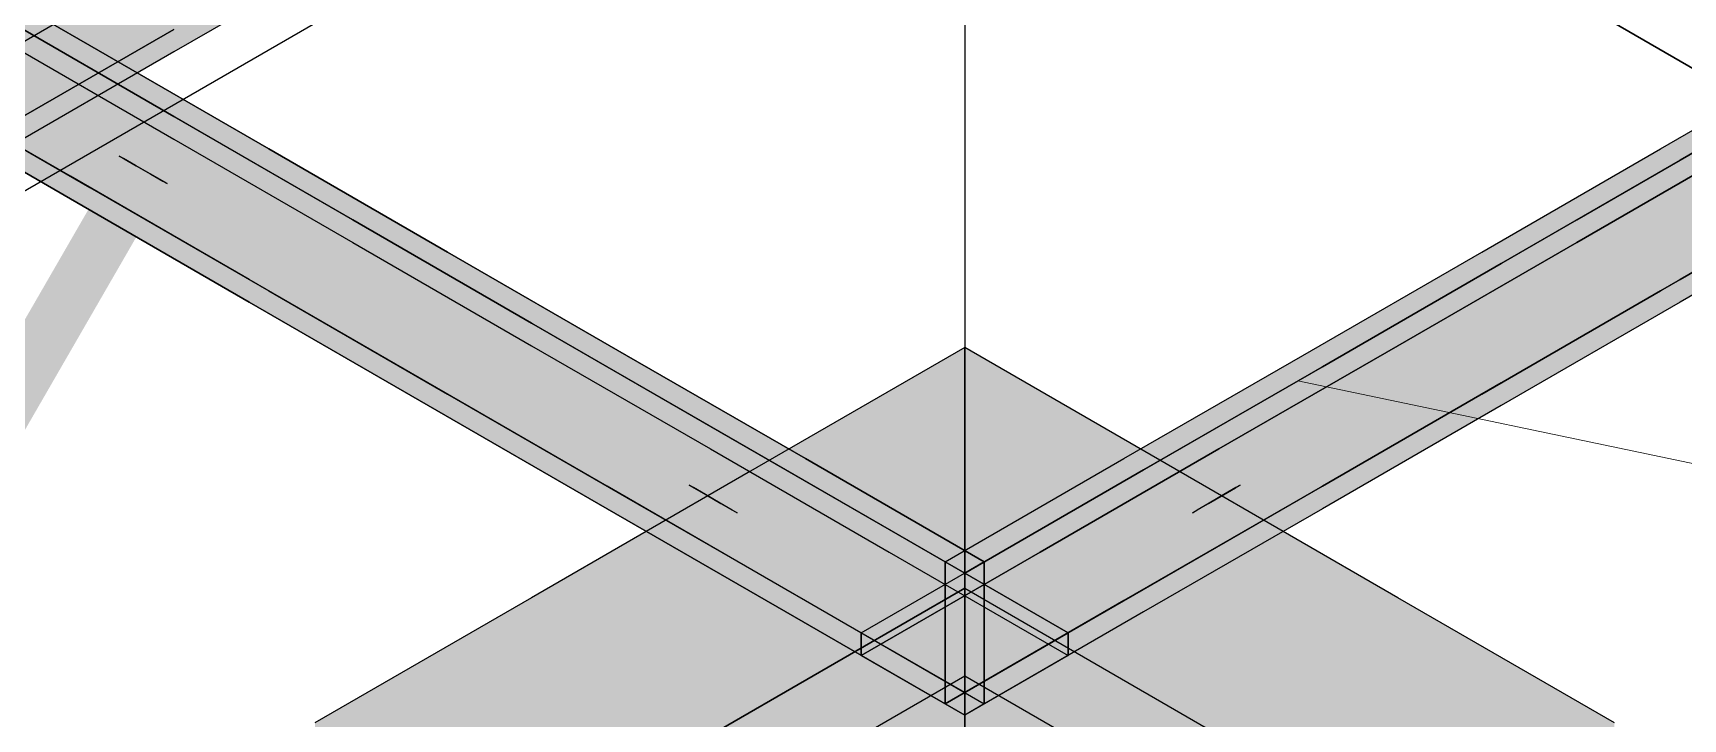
# Model space of a CAD drawing. Header units: metres. Extents: x 0 to 10.2, y 0 to 3.
# Drawn here: x 8.0268 to 8.3778, y 1.2722 to 1.4181 of the extents above; entities that cross this region are included whole.
import ezdxf

# ---------------------------------------------------------------- set-up
doc = ezdxf.new("R2010")
doc.units = ezdxf.units.M
doc.header["$LTSCALE"] = 0.25
doc.layers.add('ISO-ARISTAS', color=8, linetype='CONTINUOUS')
doc.layers.add('ISO-CONCRETO-SUP', color=254, linetype='CONTINUOUS', true_color=0xe8e8e8)
doc.layers.add('LLAMADAS', color=30, linetype='CONTINUOUS', lineweight=18)

msp = doc.modelspace()

# ---------------------------------------------------------------- linework, layer by layer
at = {"layer": 'ISO-ARISTAS', "color": 250}
for p, q in [((8.225, 1.5), (8.225, 1.4)), ((8.225, 1.5), (8.225, 1.4)), ((8.03892, 1.41543), (8.00087, 1.4374)), ((8.00087, 1.4374), (8.03892, 1.41543)), ((8.09481, 1.43603), (8.05676, 1.41407)), ((8.09481, 1.43603), (8.05676, 1.41407)), ((8.03476, 1.41303), (7.99672, 1.435)), ((8.03476, 1.41303), (7.99672, 1.435)), ((7.96519, 1.35), (8.0951, 1.425)), ((7.96519, 1.35), (8.0951, 1.425)), ((8.03892, 1.42437), (8.00087, 1.4024)), ((8.03892, 1.42437), (8.00087, 1.4024)), ((8.05676, 1.40033), (8.01871, 1.4223)), ((8.01871, 1.4223), (8.05676, 1.40033)), ((8.48481, 1.35), (8.3549, 1.425)), ((8.3549, 1.425), (8.48481, 1.35)), ((8.05676, 1.41887), (8.01871, 1.3969)), ((8.01871, 1.3969), (8.05676, 1.41887)), ((8.01871, 1.4175), (8.05676, 1.39553)), ((8.01871, 1.4175), (8.05676, 1.39553)), ((8.07697, 1.39347), (8.03892, 1.41543)), ((8.03892, 1.41543), (8.07697, 1.39347)), ((8.37303, 1.39347), (8.41108, 1.41543)), ((8.37303, 1.39347), (8.41108, 1.41543)), ((8.05676, 1.41407), (8.01871, 1.3921)), ((8.05676, 1.41407), (8.01871, 1.3921)), ((8.07281, 1.39107), (8.03476, 1.41303)), ((8.07281, 1.39107), (8.03476, 1.41303)), ((8.37719, 1.39107), (8.41524, 1.41303)), ((8.41524, 1.41303), (8.37719, 1.39107)), ((8.03476, 1.38763), (7.99672, 1.4096)), ((8.03476, 1.38763), (7.99672, 1.4096)), ((8.03476, 1.38283), (7.99672, 1.4048)), ((8.03476, 1.38283), (7.99672, 1.4048)), ((7.99672, 1.4048), (8.03476, 1.38283)), ((7.99672, 1.4048), (8.03476, 1.38283)), ((8.00087, 1.4072), (8.03892, 1.38523)), ((8.00087, 1.4072), (8.03892, 1.38523)), ((8.09481, 1.37837), (8.05676, 1.40033)), ((8.05676, 1.40033), (8.09481, 1.37837)), ((8.225, 1.4), (8.225, 1.3)), ((8.225, 1.4), (8.225, 1.3)), ((8.35519, 1.37837), (8.39324, 1.40033)), ((8.35519, 1.37837), (8.39324, 1.40033)), ((8.05676, 1.39553), (8.09481, 1.37357)), ((8.05676, 1.39553), (8.09481, 1.37357)), ((8.39324, 1.39553), (8.35519, 1.37357)), ((8.35519, 1.37357), (8.39324, 1.39553)), ((8.04608, 1.3914), (8.04515, 1.39194)), ((8.04608, 1.3914), (8.04515, 1.39194)), ((8.04515, 1.39194), (8.04616, 1.39136)), ((8.04515, 1.39194), (8.04616, 1.39136)), ((8.0486, 1.38994), (8.04608, 1.3914)), ((8.0486, 1.38994), (8.04608, 1.3914)), ((8.04616, 1.39136), (8.04873, 1.38987)), ((8.04616, 1.39136), (8.04873, 1.38987)), ((8.11086, 1.3691), (8.07281, 1.39107)), ((8.11086, 1.3691), (8.07281, 1.39107)), ((8.11501, 1.3715), (8.07697, 1.39347)), ((8.07697, 1.39347), (8.11501, 1.3715)), ((8.33499, 1.3715), (8.37303, 1.39347)), ((8.33499, 1.3715), (8.37303, 1.39347)), ((8.33914, 1.3691), (8.37719, 1.39107)), ((8.37719, 1.39107), (8.33914, 1.3691)), ((8.07281, 1.36567), (8.03476, 1.38763)), ((8.07281, 1.36567), (8.03476, 1.38763)), ((8.05175, 1.38813), (8.0486, 1.38994)), ((8.05175, 1.38813), (8.0486, 1.38994)), ((8.04873, 1.38987), (8.05187, 1.38806)), ((8.04873, 1.38987), (8.05187, 1.38806)), ((8.05432, 1.38664), (8.05175, 1.38813)), ((8.05432, 1.38664), (8.05175, 1.38813)), ((8.05187, 1.38806), (8.05439, 1.3866)), ((8.05187, 1.38806), (8.05439, 1.3866)), ((8.05533, 1.38606), (8.05432, 1.38664)), ((8.05533, 1.38606), (8.05432, 1.38664)), ((8.05439, 1.3866), (8.05533, 1.38606)), ((8.05439, 1.3866), (8.05533, 1.38606)), ((8.41524, 1.38763), (8.37719, 1.36567)), ((8.37719, 1.36567), (8.41524, 1.38763)), ((8.03892, 1.38523), (8.07697, 1.36327)), ((8.03892, 1.38523), (8.07697, 1.36327)), ((8.37303, 1.36327), (8.41108, 1.38523)), ((8.41108, 1.38523), (8.37303, 1.36327)), ((8.07281, 1.36087), (8.03476, 1.38283)), ((8.07281, 1.36087), (8.03476, 1.38283)), ((8.03476, 1.38283), (8.07281, 1.36087)), ((8.03476, 1.38283), (8.07281, 1.36087)), ((8.41524, 1.38283), (8.37719, 1.36087)), ((8.41524, 1.38283), (8.37719, 1.36087)), ((8.41524, 1.38283), (8.37719, 1.36087)), ((8.41524, 1.38283), (8.37719, 1.36087)), ((8.13285, 1.3564), (8.09481, 1.37837)), ((8.09481, 1.37837), (8.13285, 1.3564)), ((8.31715, 1.3564), (8.35519, 1.37837)), ((8.31715, 1.3564), (8.35519, 1.37837)), ((8.09481, 1.37357), (8.13285, 1.3516)), ((8.09481, 1.37357), (8.13285, 1.3516)), ((8.35519, 1.37357), (8.31715, 1.3516)), ((8.31715, 1.3516), (8.35519, 1.37357)), ((8.14891, 1.34713), (8.11086, 1.3691)), ((8.14891, 1.34713), (8.11086, 1.3691)), ((8.15306, 1.34953), (8.11501, 1.3715)), ((8.11501, 1.3715), (8.15306, 1.34953)), ((8.29694, 1.34953), (8.33499, 1.3715)), ((8.29694, 1.34953), (8.33499, 1.3715)), ((8.30109, 1.34713), (8.33914, 1.3691)), ((8.33914, 1.3691), (8.30109, 1.34713)), ((8.11086, 1.3437), (8.07281, 1.36567)), ((8.11086, 1.3437), (8.07281, 1.36567)), ((8.37719, 1.36567), (8.33914, 1.3437)), ((8.33914, 1.3437), (8.37719, 1.36567)), ((8.07697, 1.36327), (8.11501, 1.3413)), ((8.07697, 1.36327), (8.11501, 1.3413)), ((8.33499, 1.3413), (8.37303, 1.36327)), ((8.37303, 1.36327), (8.33499, 1.3413)), ((8.11086, 1.3389), (8.07281, 1.36087)), ((8.11086, 1.3389), (8.07281, 1.36087)), ((8.07281, 1.36087), (8.11086, 1.3389)), ((8.07281, 1.36087), (8.11086, 1.3389)), ((8.37719, 1.36087), (8.33914, 1.3389)), ((8.37719, 1.36087), (8.33914, 1.3389)), ((8.37719, 1.36087), (8.33914, 1.3389)), ((8.37719, 1.36087), (8.33914, 1.3389)), ((8.1709, 1.33443), (8.13285, 1.3564)), ((8.13285, 1.3564), (8.1709, 1.33443)), ((8.2791, 1.33443), (8.31715, 1.3564)), ((8.2791, 1.33443), (8.31715, 1.3564)), ((8.13285, 1.3516), (8.1709, 1.32963)), ((8.13285, 1.3516), (8.1709, 1.32963)), ((8.31715, 1.3516), (8.2791, 1.32963)), ((8.2791, 1.32963), (8.31715, 1.3516)), ((8.19111, 1.32757), (8.15306, 1.34953)), ((8.15306, 1.34953), (8.19111, 1.32757)), ((8.225, 1.3512), (8.17893, 1.3246)), ((8.27107, 1.3246), (8.225, 1.3512)), ((8.225, 1.3512), (8.225, 1.3163)), ((8.225, 1.3163), (8.225, 1.3512)), ((8.25889, 1.32757), (8.29694, 1.34953)), ((8.25889, 1.32757), (8.29694, 1.34953)), ((8.18695, 1.32517), (8.14891, 1.34713)), ((8.18695, 1.32517), (8.14891, 1.34713)), ((8.26305, 1.32517), (8.30109, 1.34713)), ((8.30109, 1.34713), (8.26305, 1.32517)), ((8.14891, 1.32173), (8.11086, 1.3437)), ((8.14891, 1.32173), (8.11086, 1.3437)), ((8.11501, 1.3413), (8.15306, 1.31933)), ((8.11501, 1.3413), (8.15306, 1.31933)), ((8.29694, 1.31933), (8.33499, 1.3413)), ((8.33499, 1.3413), (8.29694, 1.31933)), ((8.33914, 1.3437), (8.30109, 1.32173)), ((8.30109, 1.32173), (8.33914, 1.3437)), ((8.14891, 1.31693), (8.11086, 1.3389)), ((8.14891, 1.31693), (8.11086, 1.3389)), ((8.11086, 1.3389), (8.14891, 1.31693)), ((8.11086, 1.3389), (8.14891, 1.31693)), ((8.33914, 1.3389), (8.30109, 1.31693)), ((8.33914, 1.3389), (8.30109, 1.31693)), ((8.33914, 1.3389), (8.30109, 1.31693)), ((8.33914, 1.3389), (8.30109, 1.31693)), ((8.20895, 1.31247), (8.1709, 1.33443)), ((8.1709, 1.33443), (8.20895, 1.31247)), ((8.24105, 1.31247), (8.2791, 1.33443)), ((8.24105, 1.31247), (8.2791, 1.33443)), ((8.1709, 1.32963), (8.20895, 1.30767)), ((8.1709, 1.32963), (8.20895, 1.30767)), ((8.22916, 1.3056), (8.19111, 1.32757)), ((8.19111, 1.32757), (8.22916, 1.3056)), ((8.22084, 1.3056), (8.25889, 1.32757)), ((8.22084, 1.3056), (8.25889, 1.32757)), ((8.2791, 1.32963), (8.24105, 1.30767)), ((8.24105, 1.30767), (8.2791, 1.32963)), ((8.17893, 1.3246), (8.13285, 1.298)), ((8.225, 1.3032), (8.18695, 1.32517)), ((8.225, 1.3032), (8.18695, 1.32517)), ((8.225, 1.3032), (8.26305, 1.32517)), ((8.26305, 1.32517), (8.225, 1.3032)), ((8.31715, 1.298), (8.27107, 1.3246)), ((8.18695, 1.29977), (8.14891, 1.32173)), ((8.18695, 1.29977), (8.14891, 1.32173)), ((8.16732, 1.3214), (8.16639, 1.32194)), ((8.16732, 1.3214), (8.16639, 1.32194)), ((8.16639, 1.32194), (8.1674, 1.32136)), ((8.16639, 1.32194), (8.1674, 1.32136)), ((8.16984, 1.31994), (8.16732, 1.3214)), ((8.16984, 1.31994), (8.16732, 1.3214)), ((8.1674, 1.32136), (8.16997, 1.31987)), ((8.1674, 1.32136), (8.16997, 1.31987)), ((8.17299, 1.31813), (8.16984, 1.31994)), ((8.17299, 1.31813), (8.16984, 1.31994)), ((8.16997, 1.31987), (8.17311, 1.31806)), ((8.16997, 1.31987), (8.17311, 1.31806)), ((8.30109, 1.32173), (8.26305, 1.29977)), ((8.26305, 1.29977), (8.30109, 1.32173)), ((8.27689, 1.31806), (8.28003, 1.31987)), ((8.27689, 1.31806), (8.28003, 1.31987)), ((8.28016, 1.31994), (8.27701, 1.31813)), ((8.28016, 1.31994), (8.27701, 1.31813)), ((8.28003, 1.31987), (8.2826, 1.32136)), ((8.28003, 1.31987), (8.2826, 1.32136)), ((8.28268, 1.3214), (8.28016, 1.31994)), ((8.28268, 1.3214), (8.28016, 1.31994)), ((8.2826, 1.32136), (8.28361, 1.32194)), ((8.2826, 1.32136), (8.28361, 1.32194)), ((8.28361, 1.32194), (8.28268, 1.3214)), ((8.28361, 1.32194), (8.28268, 1.3214)), ((8.18695, 1.29497), (8.14891, 1.31693)), ((8.18695, 1.29497), (8.14891, 1.31693)), ((8.14891, 1.31693), (8.18695, 1.29497)), ((8.14891, 1.31693), (8.18695, 1.29497)), ((8.15306, 1.31933), (8.19111, 1.29737)), ((8.15306, 1.31933), (8.19111, 1.29737)), ((8.17556, 1.31664), (8.17299, 1.31813)), ((8.17556, 1.31664), (8.17299, 1.31813)), ((8.17311, 1.31806), (8.17564, 1.3166)), ((8.17311, 1.31806), (8.17564, 1.3166)), ((8.17657, 1.31606), (8.17556, 1.31664)), ((8.17657, 1.31606), (8.17556, 1.31664)), ((8.17564, 1.3166), (8.17657, 1.31606)), ((8.17564, 1.3166), (8.17657, 1.31606)), ((8.225, 1.2814), (8.225, 1.3163)), ((8.225, 1.3163), (8.225, 1.2814)), ((8.25889, 1.29737), (8.29694, 1.31933)), ((8.29694, 1.31933), (8.25889, 1.29737)), ((8.30109, 1.31693), (8.26305, 1.29497)), ((8.30109, 1.31693), (8.26305, 1.29497)), ((8.30109, 1.31693), (8.26305, 1.29497)), ((8.30109, 1.31693), (8.26305, 1.29497)), ((8.27444, 1.31664), (8.27343, 1.31606)), ((8.27444, 1.31664), (8.27343, 1.31606)), ((8.27343, 1.31606), (8.27436, 1.3166)), ((8.27343, 1.31606), (8.27436, 1.3166)), ((8.27436, 1.3166), (8.27689, 1.31806)), ((8.27436, 1.3166), (8.27689, 1.31806)), ((8.27701, 1.31813), (8.27444, 1.31664)), ((8.27701, 1.31813), (8.27444, 1.31664)), ((8.203, 1.2905), (8.24105, 1.31247)), ((8.203, 1.2905), (8.24105, 1.31247)), ((8.247, 1.2905), (8.20895, 1.31247)), ((8.20895, 1.31247), (8.247, 1.2905)), ((8.24105, 1.30767), (8.203, 1.2857)), ((8.203, 1.2857), (8.24105, 1.30767)), ((8.20895, 1.30767), (8.247, 1.2857)), ((8.20895, 1.30767), (8.247, 1.2857)), ((8.22084, 1.2754), (8.22084, 1.3056)), ((8.225, 1.3032), (8.22084, 1.3056)), ((8.225, 1.3032), (8.22084, 1.3056)), ((8.22084, 1.3056), (8.22084, 1.2754)), ((8.22916, 1.3056), (8.225, 1.3032)), ((8.225, 1.3032), (8.22916, 1.3056)), ((8.225, 1.273), (8.225, 1.3032)), ((8.225, 1.273), (8.225, 1.3032)), ((8.225, 1.273), (8.225, 1.3032)), ((8.225, 1.273), (8.225, 1.3032)), ((8.22916, 1.2754), (8.22916, 1.3056)), ((8.22916, 1.3056), (8.22916, 1.2754)), ((8.225, 1.3), (8.0951, 1.225)), ((8.0951, 1.225), (8.225, 1.3)), ((8.225, 1.2778), (8.18695, 1.29977)), ((8.225, 1.2778), (8.18695, 1.29977)), ((8.225, 1.3), (8.3549, 1.225)), ((8.225, 1.3), (8.3549, 1.225)), ((8.26305, 1.29977), (8.225, 1.2778)), ((8.225, 1.2778), (8.26305, 1.29977)), ((8.13285, 1.298), (8.08678, 1.2714)), ((8.19111, 1.29737), (8.22916, 1.2754)), ((8.19111, 1.29737), (8.22916, 1.2754)), ((8.22084, 1.2754), (8.25889, 1.29737)), ((8.25889, 1.29737), (8.22084, 1.2754)), ((8.36322, 1.2714), (8.31715, 1.298)), ((8.225, 1.273), (8.18695, 1.29497)), ((8.225, 1.273), (8.18695, 1.29497)), ((8.18695, 1.29497), (8.225, 1.273)), ((8.18695, 1.29497), (8.225, 1.273)), ((8.26305, 1.29497), (8.225, 1.273)), ((8.26305, 1.29497), (8.225, 1.273)), ((8.26305, 1.29497), (8.225, 1.273)), ((8.26305, 1.29497), (8.225, 1.273)), ((8.203, 1.2857), (8.203, 1.2905)), ((8.225, 1.2778), (8.203, 1.2905)), ((8.225, 1.2778), (8.203, 1.2905)), ((8.203, 1.2905), (8.203, 1.2857)), ((8.247, 1.2905), (8.225, 1.2778)), ((8.225, 1.2778), (8.247, 1.2905)), ((8.247, 1.2857), (8.247, 1.2905)), ((8.247, 1.2905), (8.247, 1.2857)), ((8.225, 1.273), (8.203, 1.2857)), ((8.203, 1.2857), (8.225, 1.273)), ((8.247, 1.2857), (8.225, 1.273)), ((8.247, 1.2857), (8.225, 1.273)), ((8.17893, 1.2548), (8.225, 1.2814)), ((8.17893, 1.2548), (8.225, 1.2814)), ((8.225, 1.2814), (8.27107, 1.2548)), ((8.225, 1.2417), (8.225, 1.2814)), ((8.225, 1.2814), (8.225, 1.2417)), ((8.225, 1.2814), (8.27107, 1.2548)), ((8.225, 1.273), (8.225, 1.2778)), ((8.225, 1.273), (8.225, 1.2778)), ((8.225, 1.273), (8.225, 1.2778)), ((8.225, 1.273), (8.225, 1.2778)), ((8.225, 1.273), (8.22084, 1.2754)), ((8.22084, 1.2754), (8.225, 1.273)), ((8.22916, 1.2754), (8.225, 1.273)), ((8.22916, 1.2754), (8.225, 1.273))]:
    msp.add_line(p, q, dxfattribs=at)
at = {"layer": 'ISO-CONCRETO-SUP', "true_color": 0x657184}
for points in [[(8.03476, 1.42677), (7.99672, 1.4048), (8.03476, 1.45697), (7.99672, 1.435)], [(8.03892, 1.42437), (8.00087, 1.4024), (8.03892, 1.45457), (8.00087, 1.4326)], [(8.09481, 1.43603), (8.05676, 1.41407), (8.09481, 1.44083), (8.05676, 1.41887)], [(8.03476, 1.42677), (7.99672, 1.4048), (8.03476, 1.43157), (7.99672, 1.4096)], [(8.05676, 1.41407), (8.01871, 1.3921), (8.05676, 1.41887), (8.01871, 1.3969)], [(8.41108, 1.38523), (8.37303, 1.36327), (8.41108, 1.41543), (8.37303, 1.39347)], [(8.41524, 1.38283), (8.37719, 1.36087), (8.41524, 1.41303), (8.37719, 1.39107)], [(8.39324, 1.39553), (8.35519, 1.37357), (8.39324, 1.40033), (8.35519, 1.37837)], [(8.37303, 1.36327), (8.33499, 1.3413), (8.37303, 1.39347), (8.33499, 1.3715)], [(8.37719, 1.36087), (8.33914, 1.3389), (8.37719, 1.39107), (8.33914, 1.3691)], [(8.41524, 1.38283), (8.37719, 1.36087), (8.41524, 1.38763), (8.37719, 1.36567)], [(8.35519, 1.37357), (8.31715, 1.3516), (8.35519, 1.37837), (8.31715, 1.3564)], [(8.33499, 1.3413), (8.29694, 1.31933), (8.33499, 1.3715), (8.29694, 1.34953)], [(8.33914, 1.3389), (8.30109, 1.31693), (8.33914, 1.3691), (8.30109, 1.34713)], [(8.37719, 1.36087), (8.33914, 1.3389), (8.37719, 1.36567), (8.33914, 1.3437)], [(8.31715, 1.3516), (8.2791, 1.32963), (8.31715, 1.3564), (8.2791, 1.33443)], [(8.29694, 1.31933), (8.25889, 1.29737), (8.29694, 1.34953), (8.25889, 1.32757)], [(8.30109, 1.31693), (8.26305, 1.29497), (8.30109, 1.34713), (8.26305, 1.32517)], [(8.33914, 1.3389), (8.30109, 1.31693), (8.33914, 1.3437), (8.30109, 1.32173)], [(8.2791, 1.32963), (8.24105, 1.30767), (8.2791, 1.33443), (8.24105, 1.31247)], [(8.25889, 1.29737), (8.22084, 1.2754), (8.25889, 1.32757), (8.22084, 1.3056)], [(8.26305, 1.29497), (8.225, 1.273), (8.26305, 1.32517), (8.225, 1.3032)], [(8.30109, 1.31693), (8.26305, 1.29497), (8.30109, 1.32173), (8.26305, 1.29977)], [(8.24105, 1.30767), (8.203, 1.2857), (8.24105, 1.31247), (8.203, 1.2905)], [(8.22916, 1.2754), (8.225, 1.273), (8.22916, 1.3056), (8.225, 1.3032)], [(8.26305, 1.29497), (8.225, 1.273), (8.26305, 1.29977), (8.225, 1.2778)], [(8.247, 1.2857), (8.225, 1.273), (8.247, 1.2905), (8.225, 1.2778)]]:
    msp.add_solid(points, dxfattribs=at)
at = {"layer": 'ISO-CONCRETO-SUP', "true_color": 0x7d8ca3}
for points in [[(8.07281, 1.44873), (8.09481, 1.43603), (8.03476, 1.42677), (8.05676, 1.41407)], [(8.37719, 1.44873), (8.41524, 1.42677), (8.35519, 1.43603), (8.39324, 1.41407)], [(8.00087, 1.4374), (8.03892, 1.41543), (7.99672, 1.435), (8.03476, 1.41303)], [(8.03476, 1.43157), (8.05676, 1.41887), (7.99672, 1.4096), (8.01871, 1.3969)], [(8.03476, 1.42677), (8.03892, 1.42437), (7.99672, 1.4048), (8.00087, 1.4024)], [(8.03476, 1.42677), (8.05676, 1.41407), (7.99672, 1.4048), (8.01871, 1.3921)], [(8.01871, 1.4223), (8.05676, 1.40033), (7.99672, 1.4096), (8.03476, 1.38763)], [(8.01871, 1.4175), (8.05676, 1.39553), (7.99672, 1.4048), (8.03476, 1.38283)], [(8.03892, 1.41543), (8.07697, 1.39347), (8.03476, 1.41303), (8.07281, 1.39107)], [(8.41108, 1.41543), (8.41524, 1.41303), (8.37303, 1.39347), (8.37719, 1.39107)], [(8.00087, 1.4072), (8.03892, 1.38523), (7.99672, 1.4048), (8.03476, 1.38283)], [(8.05676, 1.40033), (8.09481, 1.37837), (8.03476, 1.38763), (8.07281, 1.36567)], [(8.39324, 1.40033), (8.41524, 1.38763), (8.35519, 1.37837), (8.37719, 1.36567)], [(8.05676, 1.39553), (8.09481, 1.37357), (8.03476, 1.38283), (8.07281, 1.36087)], [(8.39324, 1.39553), (8.41524, 1.38283), (8.35519, 1.37357), (8.37719, 1.36087)], [(8.07697, 1.39347), (8.11501, 1.3715), (8.07281, 1.39107), (8.11086, 1.3691)], [(8.37303, 1.39347), (8.37719, 1.39107), (8.33499, 1.3715), (8.33914, 1.3691)], [(8.03892, 1.38523), (8.07697, 1.36327), (8.03476, 1.38283), (8.07281, 1.36087)], [(8.41108, 1.38523), (8.41524, 1.38283), (8.37303, 1.36327), (8.37719, 1.36087)], [(8.09481, 1.37837), (8.13285, 1.3564), (8.07281, 1.36567), (8.11086, 1.3437)], [(8.35519, 1.37837), (8.37719, 1.36567), (8.31715, 1.3564), (8.33914, 1.3437)], [(8.09481, 1.37357), (8.13285, 1.3516), (8.07281, 1.36087), (8.11086, 1.3389)], [(8.35519, 1.37357), (8.37719, 1.36087), (8.31715, 1.3516), (8.33914, 1.3389)], [(8.11501, 1.3715), (8.15306, 1.34953), (8.11086, 1.3691), (8.14891, 1.34713)], [(8.33499, 1.3715), (8.33914, 1.3691), (8.29694, 1.34953), (8.30109, 1.34713)], [(8.07697, 1.36327), (8.11501, 1.3413), (8.07281, 1.36087), (8.11086, 1.3389)], [(8.37303, 1.36327), (8.37719, 1.36087), (8.33499, 1.3413), (8.33914, 1.3389)], [(8.13285, 1.3564), (8.1709, 1.33443), (8.11086, 1.3437), (8.14891, 1.32173)], [(8.31715, 1.3564), (8.33914, 1.3437), (8.2791, 1.33443), (8.30109, 1.32173)], [(8.13285, 1.3516), (8.1709, 1.32963), (8.11086, 1.3389), (8.14891, 1.31693)], [(8.31715, 1.3516), (8.33914, 1.3389), (8.2791, 1.32963), (8.30109, 1.31693)], [(8.15306, 1.34953), (8.19111, 1.32757), (8.14891, 1.34713), (8.18695, 1.32517)], [(8.29694, 1.34953), (8.30109, 1.34713), (8.25889, 1.32757), (8.26305, 1.32517)], [(8.11501, 1.3413), (8.15306, 1.31933), (8.11086, 1.3389), (8.14891, 1.31693)], [(8.33499, 1.3413), (8.33914, 1.3389), (8.29694, 1.31933), (8.30109, 1.31693)], [(8.1709, 1.33443), (8.20895, 1.31247), (8.14891, 1.32173), (8.18695, 1.29977)], [(8.2791, 1.33443), (8.30109, 1.32173), (8.24105, 1.31247), (8.26305, 1.29977)], [(8.1709, 1.32963), (8.20895, 1.30767), (8.14891, 1.31693), (8.18695, 1.29497)], [(8.19111, 1.32757), (8.22916, 1.3056), (8.18695, 1.32517), (8.225, 1.3032)], [(8.25889, 1.32757), (8.26305, 1.32517), (8.22084, 1.3056), (8.225, 1.3032)], [(8.2791, 1.32963), (8.30109, 1.31693), (8.24105, 1.30767), (8.26305, 1.29497)], [(8.15306, 1.31933), (8.19111, 1.29737), (8.14891, 1.31693), (8.18695, 1.29497)], [(8.29694, 1.31933), (8.30109, 1.31693), (8.25889, 1.29737), (8.26305, 1.29497)], [(8.20895, 1.31247), (8.247, 1.2905), (8.18695, 1.29977), (8.225, 1.2778)], [(8.24105, 1.31247), (8.26305, 1.29977), (8.203, 1.2905), (8.225, 1.2778)], [(8.20895, 1.30767), (8.247, 1.2857), (8.18695, 1.29497), (8.225, 1.273)], [(8.24105, 1.30767), (8.26305, 1.29497), (8.203, 1.2857), (8.225, 1.273)], [(8.19111, 1.29737), (8.22916, 1.2754), (8.18695, 1.29497), (8.225, 1.273)], [(8.25889, 1.29737), (8.26305, 1.29497), (8.22084, 1.2754), (8.225, 1.273)]]:
    msp.add_solid(points, dxfattribs=at)
at = {"layer": 'ISO-CONCRETO-SUP', "true_color": 0x717e93}
for points in [[(8.35519, 1.43603), (8.39324, 1.41407), (8.35519, 1.44083), (8.39324, 1.41887)], [(8.00087, 1.4072), (8.03892, 1.38523), (8.00087, 1.4374), (8.03892, 1.41543)], [(7.99672, 1.4048), (8.03476, 1.38283), (7.99672, 1.435), (8.03476, 1.41303)], [(8.01871, 1.4175), (8.05676, 1.39553), (8.01871, 1.4223), (8.05676, 1.40033)], [(8.03892, 1.38523), (8.07697, 1.36327), (8.03892, 1.41543), (8.07697, 1.39347)], [(8.03476, 1.38283), (8.07281, 1.36087), (8.03476, 1.41303), (8.07281, 1.39107)], [(7.99672, 1.4048), (8.03476, 1.38283), (7.99672, 1.4096), (8.03476, 1.38763)], [(8.05676, 1.39553), (8.09481, 1.37357), (8.05676, 1.40033), (8.09481, 1.37837)], [(8.07281, 1.36087), (8.11086, 1.3389), (8.07281, 1.39107), (8.11086, 1.3691)], [(8.07697, 1.36327), (8.11501, 1.3413), (8.07697, 1.39347), (8.11501, 1.3715)], [(8.03476, 1.38283), (8.07281, 1.36087), (8.03476, 1.38763), (8.07281, 1.36567)], [(8.09481, 1.37357), (8.13285, 1.3516), (8.09481, 1.37837), (8.13285, 1.3564)], [(8.11086, 1.3389), (8.14891, 1.31693), (8.11086, 1.3691), (8.14891, 1.34713)], [(8.11501, 1.3413), (8.15306, 1.31933), (8.11501, 1.3715), (8.15306, 1.34953)], [(8.07281, 1.36087), (8.11086, 1.3389), (8.07281, 1.36567), (8.11086, 1.3437)], [(8.13285, 1.3516), (8.1709, 1.32963), (8.13285, 1.3564), (8.1709, 1.33443)], [(8.15306, 1.31933), (8.19111, 1.29737), (8.15306, 1.34953), (8.19111, 1.32757)], [(8.14891, 1.31693), (8.18695, 1.29497), (8.14891, 1.34713), (8.18695, 1.32517)], [(8.11086, 1.3389), (8.14891, 1.31693), (8.11086, 1.3437), (8.14891, 1.32173)], [(8.1709, 1.32963), (8.20895, 1.30767), (8.1709, 1.33443), (8.20895, 1.31247)], [(8.19111, 1.29737), (8.22916, 1.2754), (8.19111, 1.32757), (8.22916, 1.3056)], [(8.18695, 1.29497), (8.225, 1.273), (8.18695, 1.32517), (8.225, 1.3032)], [(8.14891, 1.31693), (8.18695, 1.29497), (8.14891, 1.32173), (8.18695, 1.29977)], [(8.20895, 1.30767), (8.247, 1.2857), (8.20895, 1.31247), (8.247, 1.2905)], [(8.22084, 1.2754), (8.225, 1.273), (8.22084, 1.3056), (8.225, 1.3032)], [(8.18695, 1.29497), (8.225, 1.273), (8.18695, 1.29977), (8.225, 1.2778)], [(8.203, 1.2857), (8.225, 1.273), (8.203, 1.2905), (8.225, 1.2778)]]:
    msp.add_solid(points, dxfattribs=at)
at = {"layer": 'ISO-CONCRETO-SUP', "true_color": 0x646569}
for points in [[(8.04608, 1.3914), (8.04515, 1.39194), (8.00015, 1.31185), (7.99922, 1.31239)], [(8.05439, 1.3866), (8.05533, 1.38606), (8.00847, 1.30705), (8.0094, 1.30651)], [(8.16732, 1.3214), (8.16639, 1.32194), (8.12139, 1.24185), (8.12046, 1.24239)], [(8.17564, 1.3166), (8.17657, 1.31606), (8.12971, 1.23705), (8.13064, 1.23651)]]:
    msp.add_solid(points, dxfattribs=at)
at = {"layer": 'ISO-CONCRETO-SUP', "true_color": 0x87898e}
for points in [[(8.04515, 1.39194), (8.04616, 1.39136), (7.99922, 1.31239), (8.00023, 1.31181)], [(8.05533, 1.38606), (8.05432, 1.38664), (8.0094, 1.30651), (8.00839, 1.30709)], [(8.16639, 1.32194), (8.1674, 1.32136), (8.12046, 1.24239), (8.12147, 1.24181)], [(8.17657, 1.31606), (8.17556, 1.31664), (8.13064, 1.23651), (8.12963, 1.23709)]]:
    msp.add_solid(points, dxfattribs=at)
at = {"layer": 'ISO-CONCRETO-SUP', "true_color": 0x8d8e93}
for points in [[(8.0486, 1.38994), (8.04608, 1.3914), (8.00267, 1.31039), (8.00015, 1.31185)], [(8.05187, 1.38806), (8.05439, 1.3866), (8.00594, 1.30851), (8.00847, 1.30705)], [(8.16984, 1.31994), (8.16732, 1.3214), (8.12392, 1.24039), (8.12139, 1.24185)], [(8.17311, 1.31806), (8.17564, 1.3166), (8.12719, 1.23851), (8.12971, 1.23705)]]:
    msp.add_solid(points, dxfattribs=at)
at = {"layer": 'ISO-CONCRETO-SUP', "true_color": 0xa2a4aa}
for points in [[(8.04616, 1.39136), (8.04873, 1.38987), (8.00023, 1.31181), (8.0028, 1.31032)], [(8.05432, 1.38664), (8.05175, 1.38813), (8.00839, 1.30709), (8.00582, 1.30858)], [(8.1674, 1.32136), (8.16997, 1.31987), (8.12147, 1.24181), (8.12404, 1.24032)], [(8.17556, 1.31664), (8.17299, 1.31813), (8.12963, 1.23709), (8.12706, 1.23858)]]:
    msp.add_solid(points, dxfattribs=at)
at = {"layer": 'ISO-CONCRETO-SUP', "true_color": 0x6b6d71}
for points in [[(8.05024, 1.389), (8.04608, 1.3914), (8.04515, 1.39194)], [(8.05024, 1.389), (8.04515, 1.39194), (8.04616, 1.39136)], [(8.05024, 1.389), (8.0486, 1.38994), (8.04608, 1.3914)], [(8.05024, 1.389), (8.04616, 1.39136), (8.04873, 1.38987)], [(8.05024, 1.389), (8.05175, 1.38813), (8.0486, 1.38994)], [(8.05024, 1.389), (8.04873, 1.38987), (8.05187, 1.38806)], [(8.05024, 1.389), (8.05432, 1.38664), (8.05175, 1.38813)], [(8.05024, 1.389), (8.05533, 1.38606), (8.05432, 1.38664)], [(8.05024, 1.389), (8.05439, 1.3866), (8.05533, 1.38606)], [(8.05024, 1.389), (8.05187, 1.38806), (8.05439, 1.3866)], [(8.17148, 1.319), (8.16732, 1.3214), (8.16639, 1.32194)], [(8.17148, 1.319), (8.16639, 1.32194), (8.1674, 1.32136)], [(8.17148, 1.319), (8.16984, 1.31994), (8.16732, 1.3214)], [(8.17148, 1.319), (8.1674, 1.32136), (8.16997, 1.31987)], [(8.17148, 1.319), (8.17299, 1.31813), (8.16984, 1.31994)], [(8.17148, 1.319), (8.16997, 1.31987), (8.17311, 1.31806)], [(8.17148, 1.319), (8.17556, 1.31664), (8.17299, 1.31813)], [(8.17148, 1.319), (8.17657, 1.31606), (8.17556, 1.31664)], [(8.17148, 1.319), (8.17564, 1.3166), (8.17657, 1.31606)], [(8.17148, 1.319), (8.17311, 1.31806), (8.17564, 1.3166)]]:
    msp.add_solid(points, dxfattribs=at)
at = {"layer": 'ISO-CONCRETO-SUP', "true_color": 0xa4a6ac}
for points in [[(8.05175, 1.38813), (8.0486, 1.38994), (8.00582, 1.30858), (8.00267, 1.31039)], [(8.04873, 1.38987), (8.05187, 1.38806), (8.0028, 1.31032), (8.00594, 1.30851)], [(8.17299, 1.31813), (8.16984, 1.31994), (8.12706, 1.23858), (8.12392, 1.24039)], [(8.16997, 1.31987), (8.17311, 1.31806), (8.12404, 1.24032), (8.12719, 1.23851)], [(8.27689, 1.31806), (8.28003, 1.31987), (8.32281, 1.23851), (8.32596, 1.24032)], [(8.28016, 1.31994), (8.27701, 1.31813), (8.32608, 1.24039), (8.32294, 1.23858)]]:
    msp.add_solid(points, dxfattribs=at)
at = {"layer": 'ISO-CONCRETO-SUP', "true_color": 0x9b9b95}
for points in [[(8.17893, 1.2897), (8.225, 1.3163), (8.17893, 1.3246), (8.225, 1.3512)], [(8.13285, 1.2631), (8.17893, 1.2897), (8.13285, 1.298), (8.17893, 1.3246)], [(8.17893, 1.2548), (8.225, 1.2814), (8.17893, 1.2897), (8.225, 1.3163)], [(8.08678, 1.2365), (8.13285, 1.2631), (8.08678, 1.2714), (8.13285, 1.298)], [(8.13285, 1.2282), (8.17893, 1.2548), (8.13285, 1.2631), (8.17893, 1.2897)]]:
    msp.add_solid(points, dxfattribs=at)
at = {"layer": 'ISO-CONCRETO-SUP', "true_color": 0xadada7}
for points in [[(8.225, 1.3163), (8.27107, 1.2897), (8.225, 1.3512), (8.27107, 1.3246)], [(8.27107, 1.2897), (8.31715, 1.2631), (8.27107, 1.3246), (8.31715, 1.298)], [(8.225, 1.2814), (8.27107, 1.2548), (8.225, 1.3163), (8.27107, 1.2897)], [(8.31715, 1.2631), (8.36322, 1.2365), (8.31715, 1.298), (8.36322, 1.2714)], [(8.27107, 1.2548), (8.31715, 1.2282), (8.27107, 1.2897), (8.31715, 1.2631)]]:
    msp.add_solid(points, dxfattribs=at)
at = {"layer": 'ISO-CONCRETO-SUP', "true_color": 0x75777b}
for points in [[(8.27852, 1.319), (8.27689, 1.31806), (8.28003, 1.31987)], [(8.27852, 1.319), (8.28016, 1.31994), (8.27701, 1.31813)], [(8.27852, 1.319), (8.28361, 1.32194), (8.28268, 1.3214)], [(8.27852, 1.319), (8.2826, 1.32136), (8.28361, 1.32194)], [(8.27852, 1.319), (8.28268, 1.3214), (8.28016, 1.31994)], [(8.27852, 1.319), (8.28003, 1.31987), (8.2826, 1.32136)], [(8.27852, 1.319), (8.27444, 1.31664), (8.27343, 1.31606)], [(8.27852, 1.319), (8.27343, 1.31606), (8.27436, 1.3166)], [(8.27852, 1.319), (8.27436, 1.3166), (8.27689, 1.31806)], [(8.27852, 1.319), (8.27701, 1.31813), (8.27444, 1.31664)]]:
    msp.add_solid(points, dxfattribs=at)
at = {"layer": 'ISO-CONCRETO-SUP', "true_color": 0x989aa0}
for points in [[(8.28003, 1.31987), (8.2826, 1.32136), (8.32596, 1.24032), (8.32853, 1.24181)], [(8.27701, 1.31813), (8.27444, 1.31664), (8.32294, 1.23858), (8.32037, 1.23709)]]:
    msp.add_solid(points, dxfattribs=at)
at = {"layer": 'ISO-CONCRETO-SUP', "true_color": 0x97999e}
for points in [[(8.28268, 1.3214), (8.28016, 1.31994), (8.32861, 1.24185), (8.32608, 1.24039)], [(8.27436, 1.3166), (8.27689, 1.31806), (8.32029, 1.23705), (8.32281, 1.23851)]]:
    msp.add_solid(points, dxfattribs=at)
at = {"layer": 'ISO-CONCRETO-SUP', "true_color": 0x77787d}
for points in [[(8.2826, 1.32136), (8.28361, 1.32194), (8.32853, 1.24181), (8.32954, 1.24239)], [(8.27444, 1.31664), (8.27343, 1.31606), (8.32037, 1.23709), (8.31936, 1.23651)]]:
    msp.add_solid(points, dxfattribs=at)
at = {"layer": 'ISO-CONCRETO-SUP', "true_color": 0x75767a}
for points in [[(8.28361, 1.32194), (8.28268, 1.3214), (8.32954, 1.24239), (8.32861, 1.24185)], [(8.27343, 1.31606), (8.27436, 1.3166), (8.31936, 1.23651), (8.32029, 1.23705)]]:
    msp.add_solid(points, dxfattribs=at)
at = {"layer": 'ISO-CONCRETO-SUP', "true_color": 0xb6b6ae}
msp.add_solid([(8.17893, 1.2548), (8.225, 1.2814), (8.18962, 1.22128), (8.225, 1.2417)], dxfattribs=at)
at = {"layer": 'ISO-CONCRETO-SUP', "true_color": 0xbebeb6}
msp.add_solid([(8.225, 1.2814), (8.27107, 1.2548), (8.225, 1.2417), (8.26038, 1.22128)], dxfattribs=at)
at = {"layer": 'LLAMADAS'}
msp.add_line((8.63, 1.27433), (8.29584, 1.3441), dxfattribs=at)
msp.add_solid([(8.29584, 1.3441), (8.30582, 1.33808), (8.3074, 1.34562)], dxfattribs=at)

doc.saveas('drawing.dxf')
